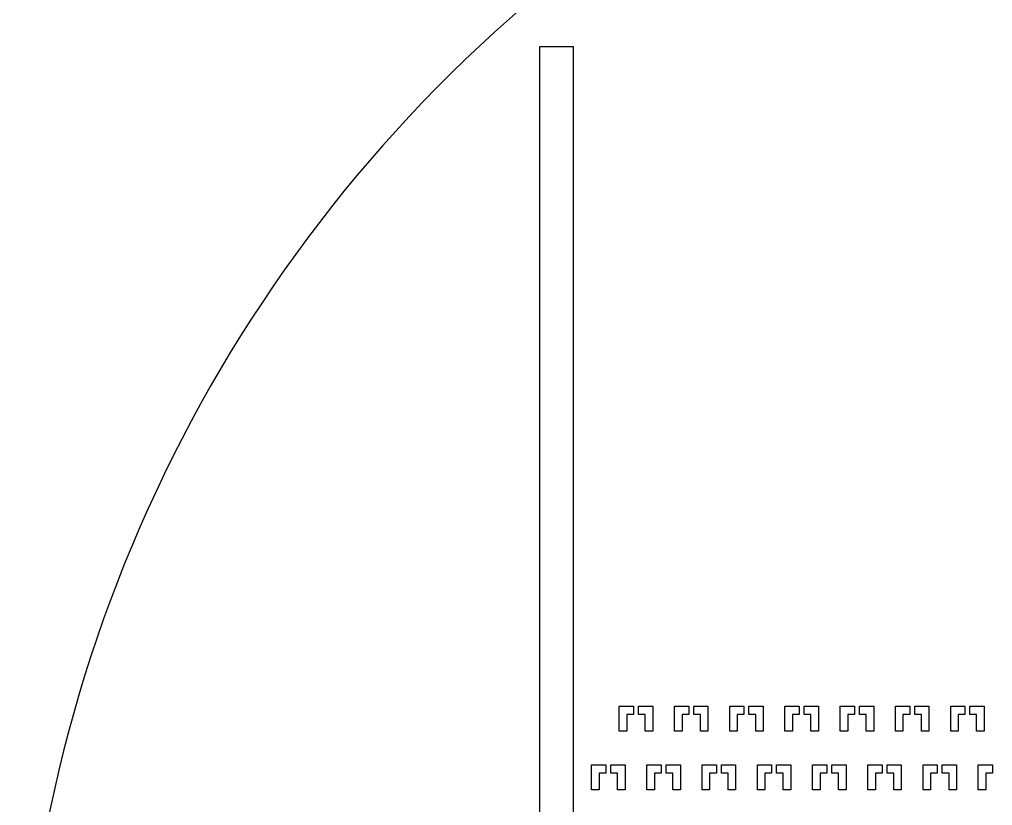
# Model space of a CAD drawing. Header units: millimetres. Extents: x -7034 to 79830, y 8588 to 102980.
# Drawn here: x 57984 to 63798, y 60106 to 64801 of the extents above; entities that cross this region are included whole.
import ezdxf

# ---------------------------------------------------------------- set-up
doc = ezdxf.new("R2010")
doc.units = ezdxf.units.MM
doc.layers.add('Layer-2', color=3, linetype='Continuous')

msp = doc.modelspace()

# ---------------------------------------------------------------- linework, layer by layer
at = {"layer": 'Layer-2'}
for p, q in [((61092.3, 51711.9), (61093.9, 64640)), ((61093.9, 64640), (61292, 64640)), ((61292, 64640), (61292.3, 51711.9)), ((61567.9, 60549.7), (61567.9, 60699.7)), ((61567.9, 60699.7), (61652.9, 60699.7)), ((61652.9, 60699.7), (61652.9, 60649.7)), ((61682.9, 60649.7), (61682.9, 60699.7)), ((61682.9, 60699.7), (61767.9, 60699.7)), ((61767.9, 60699.7), (61767.9, 60549.7)), ((61897.9, 60549.7), (61897.9, 60699.7)), ((61897.9, 60699.7), (61982.9, 60699.7)), ((61982.9, 60699.7), (61982.9, 60649.7)), ((62012.9, 60649.7), (62012.9, 60699.7)), ((62012.9, 60699.7), (62097.9, 60699.7)), ((62097.9, 60699.7), (62097.9, 60549.7)), ((62227.9, 60549.7), (62227.9, 60699.7)), ((62227.9, 60699.7), (62312.9, 60699.7)), ((62312.9, 60699.7), (62312.9, 60649.7)), ((62342.9, 60649.7), (62342.9, 60699.7)), ((62342.9, 60699.7), (62427.9, 60699.7)), ((62427.9, 60699.7), (62427.9, 60549.7)), ((62557.9, 60549.7), (62557.9, 60699.7)), ((62557.9, 60699.7), (62642.9, 60699.7)), ((62642.9, 60699.7), (62642.9, 60649.7)), ((62672.9, 60649.7), (62672.9, 60699.7)), ((62672.9, 60699.7), (62757.9, 60699.7)), ((62757.9, 60699.7), (62757.9, 60549.7)), ((62887.9, 60549.7), (62887.9, 60699.7)), ((62887.9, 60699.7), (62972.9, 60699.7)), ((62972.9, 60699.7), (62972.9, 60649.7)), ((63002.9, 60649.7), (63002.9, 60699.7)), ((63002.9, 60699.7), (63087.9, 60699.7)), ((63087.9, 60699.7), (63087.9, 60549.7)), ((63217.9, 60549.7), (63217.9, 60699.7)), ((63217.9, 60699.7), (63302.9, 60699.7)), ((63302.9, 60699.7), (63302.9, 60649.7)), ((63332.9, 60649.7), (63332.9, 60699.7)), ((63332.9, 60699.7), (63417.9, 60699.7)), ((63417.9, 60699.7), (63417.9, 60549.7)), ((63547.9, 60549.7), (63547.9, 60699.7)), ((63547.9, 60699.7), (63632.9, 60699.7)), ((63632.9, 60699.7), (63632.9, 60649.7)), ((63662.9, 60649.7), (63662.9, 60699.7)), ((63662.9, 60699.7), (63747.9, 60699.7)), ((63747.9, 60699.7), (63747.9, 60549.7)), ((61652.9, 60649.7), (61612.9, 60649.7)), ((61612.9, 60649.7), (61612.9, 60549.7)), ((61722.9, 60649.7), (61682.9, 60649.7)), ((61722.9, 60549.7), (61722.9, 60649.7)), ((61982.9, 60649.7), (61942.9, 60649.7)), ((61942.9, 60649.7), (61942.9, 60549.7)), ((62052.9, 60649.7), (62012.9, 60649.7)), ((62052.9, 60549.7), (62052.9, 60649.7)), ((62312.9, 60649.7), (62272.9, 60649.7)), ((62272.9, 60649.7), (62272.9, 60549.7)), ((62382.9, 60649.7), (62342.9, 60649.7)), ((62382.9, 60549.7), (62382.9, 60649.7)), ((62642.9, 60649.7), (62602.9, 60649.7)), ((62602.9, 60649.7), (62602.9, 60549.7)), ((62712.9, 60649.7), (62672.9, 60649.7)), ((62712.9, 60549.7), (62712.9, 60649.7)), ((62972.9, 60649.7), (62932.9, 60649.7)), ((62932.9, 60649.7), (62932.9, 60549.7)), ((63042.9, 60649.7), (63002.9, 60649.7)), ((63042.9, 60549.7), (63042.9, 60649.7)), ((63302.9, 60649.7), (63262.9, 60649.7)), ((63262.9, 60649.7), (63262.9, 60549.7)), ((63372.9, 60649.7), (63332.9, 60649.7)), ((63372.9, 60549.7), (63372.9, 60649.7)), ((63632.9, 60649.7), (63592.9, 60649.7)), ((63592.9, 60649.7), (63592.9, 60549.7)), ((63702.9, 60649.7), (63662.9, 60649.7)), ((63702.9, 60549.7), (63702.9, 60649.7)), ((61612.9, 60549.7), (61567.9, 60549.7)), ((61767.9, 60549.7), (61722.9, 60549.7)), ((61942.9, 60549.7), (61897.9, 60549.7)), ((62097.9, 60549.7), (62052.9, 60549.7)), ((62272.9, 60549.7), (62227.9, 60549.7)), ((62427.9, 60549.7), (62382.9, 60549.7)), ((62602.9, 60549.7), (62557.9, 60549.7)), ((62757.9, 60549.7), (62712.9, 60549.7)), ((62932.9, 60549.7), (62887.9, 60549.7)), ((63087.9, 60549.7), (63042.9, 60549.7)), ((63262.9, 60549.7), (63217.9, 60549.7)), ((63417.9, 60549.7), (63372.9, 60549.7)), ((63592.9, 60549.7), (63547.9, 60549.7)), ((63747.9, 60549.7), (63702.9, 60549.7)), ((61402.9, 60199.7), (61402.9, 60349.7)), ((61402.9, 60349.7), (61487.9, 60349.7)), ((61487.9, 60349.7), (61487.9, 60299.7)), ((61517.9, 60299.7), (61517.9, 60349.7)), ((61517.9, 60349.7), (61602.9, 60349.7)), ((61602.9, 60349.7), (61602.9, 60199.7)), ((61732.9, 60199.7), (61732.9, 60349.7)), ((61732.9, 60349.7), (61817.9, 60349.7)), ((61817.9, 60349.7), (61817.9, 60299.7)), ((61847.9, 60299.7), (61847.9, 60349.7)), ((61847.9, 60349.7), (61932.9, 60349.7)), ((61932.9, 60349.7), (61932.9, 60199.7)), ((62062.9, 60199.7), (62062.9, 60349.7)), ((62062.9, 60349.7), (62147.9, 60349.7)), ((62147.9, 60349.7), (62147.9, 60299.7)), ((62177.9, 60299.7), (62177.9, 60349.7)), ((62177.9, 60349.7), (62262.9, 60349.7)), ((62262.9, 60349.7), (62262.9, 60199.7)), ((62392.9, 60199.7), (62392.9, 60349.7)), ((62392.9, 60349.7), (62477.9, 60349.7)), ((62477.9, 60349.7), (62477.9, 60299.7)), ((62507.9, 60299.7), (62507.9, 60349.7)), ((62507.9, 60349.7), (62592.9, 60349.7)), ((62592.9, 60349.7), (62592.9, 60199.7)), ((62722.9, 60199.7), (62722.9, 60349.7)), ((62722.9, 60349.7), (62807.9, 60349.7)), ((62807.9, 60349.7), (62807.9, 60299.7)), ((62837.9, 60299.7), (62837.9, 60349.7)), ((62837.9, 60349.7), (62922.9, 60349.7)), ((62922.9, 60349.7), (62922.9, 60199.7)), ((63052.9, 60199.7), (63052.9, 60349.7)), ((63052.9, 60349.7), (63137.9, 60349.7)), ((63137.9, 60349.7), (63137.9, 60299.7)), ((63167.9, 60299.7), (63167.9, 60349.7)), ((63167.9, 60349.7), (63252.9, 60349.7)), ((63252.9, 60349.7), (63252.9, 60199.7)), ((63382.9, 60199.7), (63382.9, 60349.7)), ((63382.9, 60349.7), (63467.9, 60349.7)), ((63467.9, 60349.7), (63467.9, 60299.7)), ((63497.9, 60299.7), (63497.9, 60349.7)), ((63497.9, 60349.7), (63582.9, 60349.7)), ((63582.9, 60349.7), (63582.9, 60199.7)), ((63712.9, 60199.7), (63712.9, 60349.7)), ((63712.9, 60349.7), (63797.9, 60349.7)), ((63797.9, 60349.7), (63797.9, 60299.7)), ((61487.9, 60299.7), (61447.9, 60299.7)), ((61447.9, 60299.7), (61447.9, 60199.7)), ((61557.9, 60299.7), (61517.9, 60299.7)), ((61557.9, 60199.7), (61557.9, 60299.7)), ((61817.9, 60299.7), (61777.9, 60299.7)), ((61777.9, 60299.7), (61777.9, 60199.7)), ((61887.9, 60299.7), (61847.9, 60299.7)), ((61887.9, 60199.7), (61887.9, 60299.7)), ((62147.9, 60299.7), (62107.9, 60299.7)), ((62107.9, 60299.7), (62107.9, 60199.7)), ((62217.9, 60299.7), (62177.9, 60299.7)), ((62217.9, 60199.7), (62217.9, 60299.7)), ((62477.9, 60299.7), (62437.9, 60299.7)), ((62437.9, 60299.7), (62437.9, 60199.7)), ((62547.9, 60299.7), (62507.9, 60299.7)), ((62547.9, 60199.7), (62547.9, 60299.7)), ((62807.9, 60299.7), (62767.9, 60299.7)), ((62767.9, 60299.7), (62767.9, 60199.7)), ((62877.9, 60299.7), (62837.9, 60299.7)), ((62877.9, 60199.7), (62877.9, 60299.7)), ((63137.9, 60299.7), (63097.9, 60299.7)), ((63097.9, 60299.7), (63097.9, 60199.7)), ((63207.9, 60299.7), (63167.9, 60299.7)), ((63207.9, 60199.7), (63207.9, 60299.7)), ((63467.9, 60299.7), (63427.9, 60299.7)), ((63427.9, 60299.7), (63427.9, 60199.7)), ((63537.9, 60299.7), (63497.9, 60299.7)), ((63537.9, 60199.7), (63537.9, 60299.7)), ((63797.9, 60299.7), (63757.9, 60299.7)), ((63757.9, 60299.7), (63757.9, 60199.7)), ((61447.9, 60199.7), (61402.9, 60199.7)), ((61602.9, 60199.7), (61557.9, 60199.7)), ((61777.9, 60199.7), (61732.9, 60199.7)), ((61932.9, 60199.7), (61887.9, 60199.7)), ((62107.9, 60199.7), (62062.9, 60199.7)), ((62262.9, 60199.7), (62217.9, 60199.7)), ((62437.9, 60199.7), (62392.9, 60199.7)), ((62592.9, 60199.7), (62547.9, 60199.7)), ((62767.9, 60199.7), (62722.9, 60199.7)), ((62922.9, 60199.7), (62877.9, 60199.7)), ((63097.9, 60199.7), (63052.9, 60199.7)), ((63252.9, 60199.7), (63207.9, 60199.7)), ((63427.9, 60199.7), (63382.9, 60199.7)), ((63582.9, 60199.7), (63537.9, 60199.7)), ((63757.9, 60199.7), (63712.9, 60199.7))]:
    msp.add_line(p, q, dxfattribs=at)
msp.add_arc((66650, 58311.9), 8665.6, 129.87899, 230.12101, dxfattribs=at)

doc.saveas('drawing.dxf')
